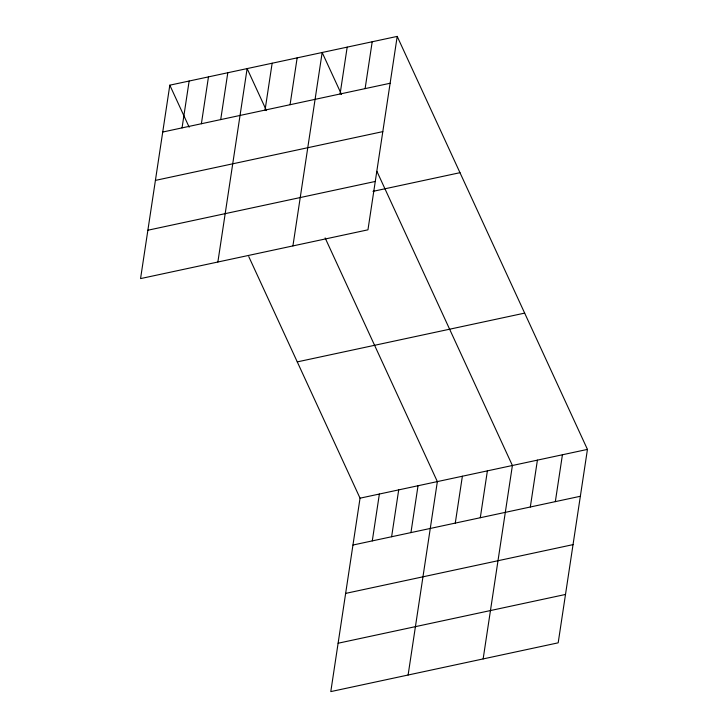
<?xml version="1.0" encoding="UTF-8"?>
<svg xmlns="http://www.w3.org/2000/svg" width="728" height="728" viewBox="0 0 728 728"><rect width="100%" height="100%" fill="white"/><g stroke="black" fill="none" stroke-linecap="round" stroke-linejoin="round"><path stroke-width="1.09" d="M169.815 85.176L140.559 278.596L367.959 229.821L397.206 36.4L169.815 85.176L189.171 127.191M182.055 127.882L189.143 81.026M201.383 123.742L208.472 76.886M220.711 119.592L227.8 72.736M217.872 262.007L247.129 68.587L266.484 110.611M265.056 110.083L272.145 63.227M290.072 104.723L297.151 57.858M292.92 245.918L322.167 52.498L341.523 94.513M340.094 93.985L347.183 47.129M365.11 88.625L372.199 41.769M248.758 256.575L360.041 498.18L330.794 691.6L558.185 642.824L587.441 449.404L397.206 36.4M372.29 540.895L379.37 494.039M391.619 536.745L398.698 489.889M410.947 532.605L418.027 485.74M408.108 675.02L437.355 481.599L325.125 237.919M455.282 523.086L462.371 476.23M480.298 517.726L487.387 470.87M483.146 658.922L512.394 465.501L376.922 171.371M530.321 506.997L537.41 460.132M555.337 501.628L562.425 454.773M162.726 132.032L390.117 83.256M155.41 180.398L382.81 131.622M147.875 230.23L375.275 181.454M372.982 191.355L459.987 172.691M297.27 361.889L524.66 313.113M360.041 498.18L587.441 449.404M352.962 545.035L580.352 496.269M345.645 593.402L573.036 544.626M338.111 643.234L565.501 594.457"/></g></svg>
